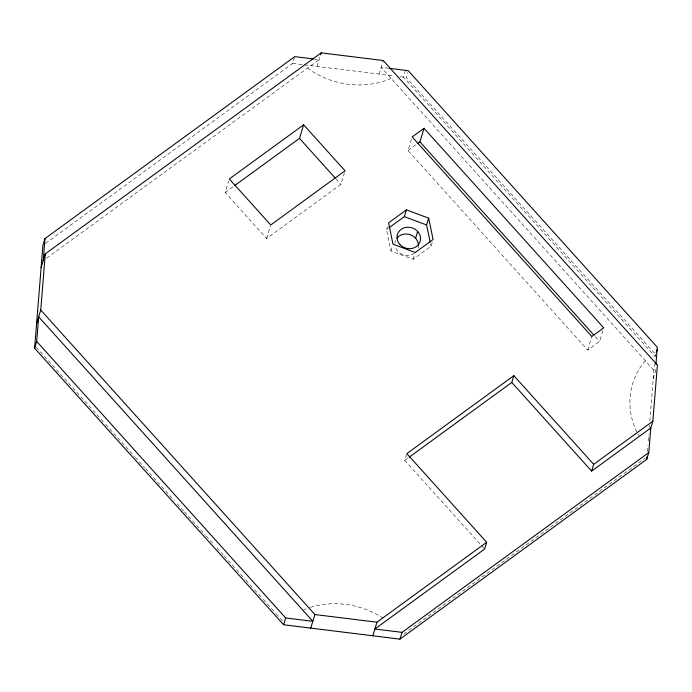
<?xml version="1.0" encoding="UTF-8"?>
<svg xmlns="http://www.w3.org/2000/svg" width="692" height="692" viewBox="0 0 692 692"><rect width="100%" height="100%" fill="white"/><g stroke="black" fill="none" stroke-linecap="round" stroke-linejoin="round"><path stroke-width="0.52" stroke-dasharray="3.46 2.59" d="M647.349 451.617L647.859 445.302M648.196 441.098L648.707 434.784M649.304 427.362L649.477 425.243M649.823 421.004L654.442 363.88M405.529 70.333L403.453 77.106L655.039 356.518L655.237 354.01M653.248 378.593L655.324 371.812L655.661 367.608M654.52 353.205L406.23 77.452L407.692 72.625M344.469 172.749L340.914 184.375L266.593 238.524L225.168 192.514L228.723 180.889M45.542 243.446L292.655 63.404L294.429 57.6M317.031 66.423L320.586 54.798M266.593 238.524L270.442 225.929M379.078 74.096L383.23 60.533M602.862 330.767L599.601 341.424L587.707 350.083L408.003 150.51L412.155 136.947M432.197 242.39L431.012 246.265L413.176 259.266L390.919 250.945L386.499 229.632L387.39 226.725M390.919 250.945L392.399 246.101M413.176 259.266L414.958 253.445M483.872 548.28L404.751 460.414L406.533 454.592M587.707 350.083L591.85 336.52M655.039 356.518L655.627 354.581M645.515 360.921L643.473 362.893A79.243 70.852 17 0 0 637.73 433.841L638.854 435.467M46.701 258.099L319.099 59.642L314.86 59.123M225.168 192.514L233.81 186.217M408.003 150.51L416.498 144.317M386.499 229.632L388.195 228.395M404.751 460.414L408.228 457.879M403.782 633.993L618.164 477.809M619.037 477.177L645.178 458.13M390.963 78.213L388.385 79.606A79.243 70.852 17 0 1 310.042 69.909L307.741 67.92M303.027 610.431L305.596 609.047A79.243 70.852 17 0 1 309.523 607.663M388.567 68.24L381.154 67.323L655.324 371.812M292.655 63.404L303.252 64.719M304.316 64.849L393.921 75.93M400.279 76.717L406.23 77.452M595.267 336.615L599.601 341.424M335.914 178.821L340.914 184.375M36.252 347.298L104.924 423.573M105.651 424.378L134.568 456.495M135.295 457.291L144.689 467.731M145.415 468.536L174.332 500.653M177.221 503.863L183.726 511.085M184.453 511.89L205.42 535.176M206.138 535.98L214.096 544.812M216.985 548.021L223.49 555.243M224.217 556.048L235.782 568.893M236.5 569.698L245.176 579.334M245.902 580.138L253.852 588.97M254.578 589.774L262.527 598.606M263.254 599.402L275.546 613.051M276.264 613.856L282.768 621.087M430.597 244.241L431.012 246.265M414.387 253.289A11.885 10.631 17 0 1 395.106 246.084M394.933 243.281A11.885 10.631 17 0 1 395.556 240.574M418.435 246.188A11.885 10.631 17 0 1 418.106 248.021M310.526 607.342A79.243 70.852 17 0 1 383.1 618.172"/><path stroke-width="1.04" d="M655.921 364.459L657.288 347.254L408.271 70.696L389.631 68.37M591.617 471.105L593.693 464.323L513.853 375.652L511.777 382.434L591.617 471.105L650.783 428.002L648.793 452.585L646.717 459.367L399.959 639.14L283.616 624.755L34.6 348.206L42.921 245.357L44.997 238.567L294.723 56.632L313.805 58.993M36.676 341.416L38.666 316.832L312.836 621.329L285.692 617.973L36.676 341.416L34.6 348.206M43.207 260.642L44.997 238.567M36.589 323.622L40.742 310.051L45.283 253.86L321.175 52.86L383.23 60.533L657.4 365.03L652.859 421.22L650.186 429.94M646.717 459.367L646.925 456.858M41.131 267.432L45.283 253.86M320.586 54.798L321.175 52.86M234.674 185.594L299.489 138.365L303.641 124.802L345.066 170.812L270.736 224.961L229.312 178.951L303.641 124.802M417.354 143.702L419.897 141.843L424.04 128.28L603.744 327.861L591.85 336.52L412.155 136.947L424.04 128.28M389.042 227.78L404.336 216.639L406.412 209.849L428.668 218.17L433.088 239.484L415.252 252.476L392.995 244.164L388.575 222.85L406.412 209.849M283.616 624.755L285.692 617.973M415.598 238.238L417.674 231.457M430.173 242.209L426.592 224.952L428.668 218.17M310.76 628.111L314.912 614.539L40.742 310.051M372.815 635.784L376.958 622.212L486.666 542.294L406.827 453.623L513.853 375.652M399.959 639.14L402.035 632.358L648.793 452.585M486.666 542.294L484.59 549.076L374.891 629.002L402.035 632.358M656.224 352.643L657.115 349.737M409.102 457.239L511.777 382.434M593.693 464.323L652.859 421.22M314.912 614.539L376.958 622.212M404.336 216.639L426.592 224.952M419.897 141.843L593.822 335.006M299.489 138.365L335.205 178.026M396.931 238.16A11.885 10.631 17 0 1 410.071 234.657A11.885 10.631 17 0 1 418.461 245.262M399.838 244.449A11.885 10.631 17 0 0 419.888 242.105A11.885 10.631 17 0 0 406.55 227.296A11.885 10.631 17 0 0 399.838 244.449"/></g></svg>
